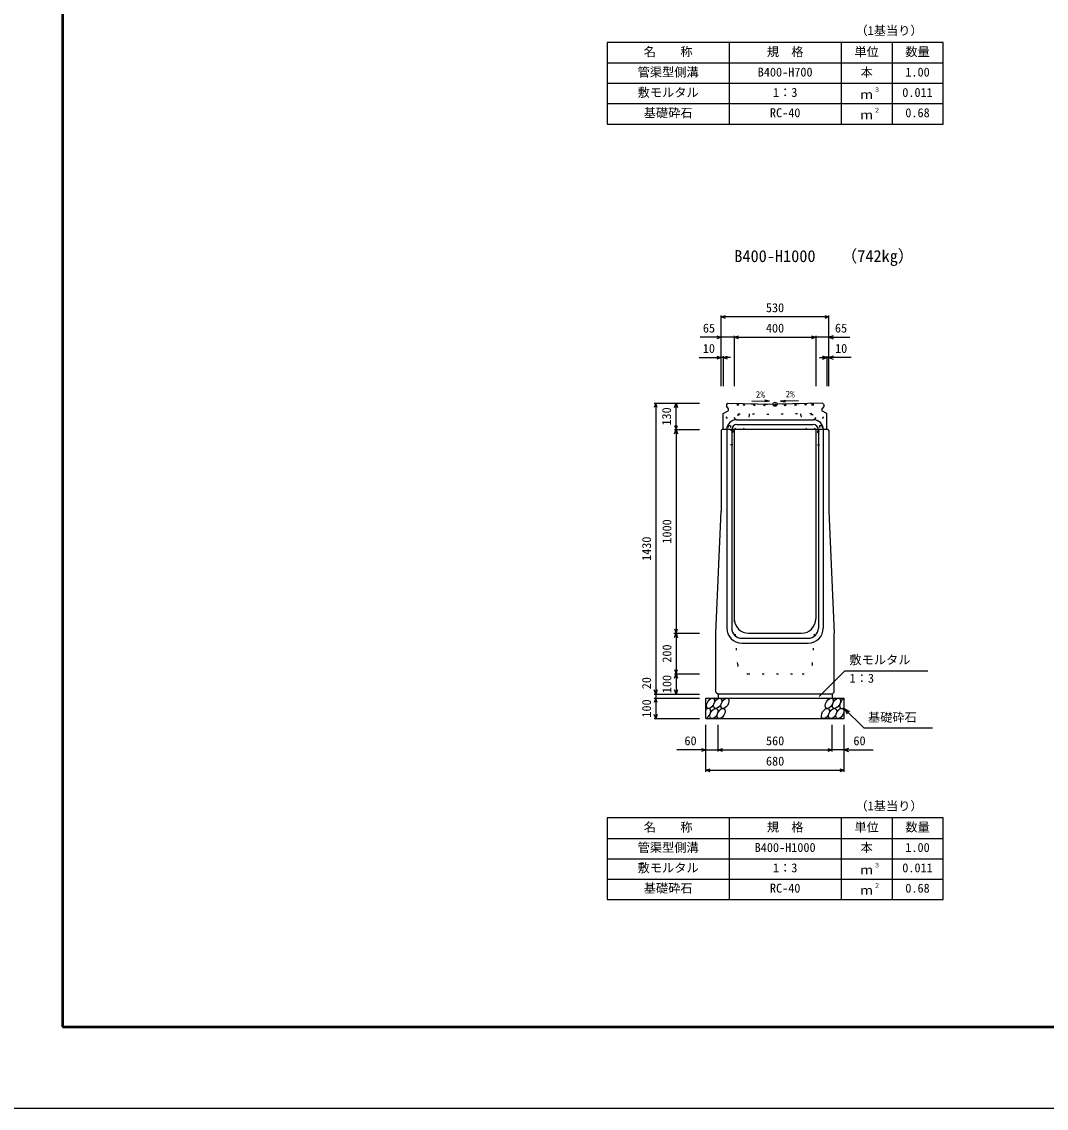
# Model space of a CAD drawing. Units: millimetres, scale not verified. Extents: x -12600 to 12600, y -5940 to 5940.
# Drawn here: x -4000 to 1032, y -5940 to -601 of the extents above; entities that cross this region are included whole.
import ezdxf
from ezdxf.enums import TextEntityAlignment as Align

# ---------------------------------------------------------------- set-up
doc = ezdxf.new("R2010")
doc.units = ezdxf.units.MM
doc.header["$LTSCALE"] = 40
doc.header["$PDMODE"] = 32
doc.header["$PDSIZE"] = 20
doc.linetypes.add('DOTTED', pattern=[1.75, 0.25, -1.5])
for name, color, linetype, lineweight in [('0-0_DIM', 7, 'Continuous', 25), ('0-1_Defpoints', 5, 'Continuous', 25), ('0-2_HATCH', 6, 'Continuous', 25), ('0-3_HYO', 3, 'Continuous', 25), ('0-4_HYO2', 4, 'Continuous', 25), ('0-5_OUTLINE', 3, 'Continuous', 25), ('0-6_OUTLINE2', 4, 'DOTTED', 25), ('0-7_TXT', 7, 'Continuous', 25), ('0-8_WAKU', 3, 'Continuous', 25)]:
    doc.layers.add(name, color=color, linetype=linetype, lineweight=lineweight)
doc.styles.add('ＭＳ ゴシック', font='')
doc.styles.get('ＭＳ ゴシック').set_extended_font_data('MS Gothic')

msp = doc.modelspace()

# ---------------------------------------------------------------- linework, layer by layer
at = {"layer": '0-0_DIM'}
for p, q in [((-565, -2391.54), (-565, -2044.04)), ((-35, -2051.54), (-565, -2051.54)), ((-35, -2391.54), (-35, -2044.04)), ((-565, -2151.54), (-666.98, -2151.54)), ((-500, -2151.54), (-565, -2151.54)), ((-500, -2144.04), (-500, -2391.54)), ((-500, -2151.54), (-100, -2151.54)), ((-100, -2144.04), (-100, -2391.54)), ((-35, -2151.54), (-100, -2151.54)), ((-35, -2151.54), (66.98, -2151.54)), ((-673.38, -2251.54), (-565, -2251.54)), ((-555, -2251.54), (-565, -2251.54)), ((-555, -2244.04), (-555, -2391.54)), ((-518.7, -2251.54), (-555, -2251.54)), ((-81.3, -2251.54), (-45, -2251.54)), ((-45, -2244.04), (-45, -2391.54)), ((-45, -2251.54), (-35, -2251.54)), ((73.38, -2251.54), (-35, -2251.54)), ((-893.5, -2475.54), (-671, -2475.54)), ((-886, -2475.54), (-886, -3905.54)), ((-786, -2605.54), (-786, -2475.54)), ((-793.5, -2605.54), (-671, -2605.54)), ((-796.75, -3605.54), (-674.25, -3605.54)), ((-793.5, -3605.54), (-671, -3605.54)), ((-82.89, -3916.35), (43.34, -3790.11)), ((43.34, -3790.11), (451.24, -3790.11)), ((-793.5, -3805.54), (-671, -3805.54)), ((-786, -3805.54), (-786, -3905.54)), ((-893.5, -3905.54), (-671, -3905.54)), ((-893.5, -3925.54), (-671, -3925.54)), ((-886, -3905.54), (-886, -3925.54)), ((-886, -3925.54), (-886, -4025.54)), ((40, -3975.54), (135.76, -4071.29)), ((40, -3975.54), (65.98, -3990.54)), ((40, -3975.54), (55, -4001.52)), ((-893.5, -4025.54), (-671, -4025.54)), ((-640, -4286.9), (-640, -4055.54)), ((-580, -4186.9), (-580, -4055.54)), ((-20, -4186.9), (-20, -4055.54)), ((40, -4286.9), (40, -4055.54)), ((135.76, -4071.29), (473.31, -4071.29)), ((-640, -4179.4), (-781.79, -4179.4)), ((-640, -4179.4), (-580, -4179.4)), ((-580, -4179.4), (-20, -4179.4)), ((40, -4179.4), (-20, -4179.4)), ((40, -4179.4), (181.79, -4179.4)), ((-640, -4279.4), (40, -4279.4))]:
    msp.add_line(p, q, dxfattribs=at)
for points in [[(-543.86, -2059.23), (-565, -2051.54), (-543.86, -2043.84)], [(-56.14, -2043.84), (-35, -2051.54), (-56.14, -2059.23)], [(-586.14, -2143.84), (-565, -2151.54), (-586.14, -2159.23)], [(-478.86, -2159.23), (-500, -2151.54), (-478.86, -2143.84)], [(-121.14, -2143.84), (-100, -2151.54), (-121.14, -2159.23)], [(-13.86, -2143.84), (-35, -2151.54), (-13.86, -2159.23)], [(-586.14, -2243.84), (-565, -2251.54), (-586.14, -2259.23)], [(-533.86, -2259.23), (-555, -2251.54), (-533.86, -2243.84)], [(-66.14, -2259.23), (-45, -2251.54), (-66.14, -2243.84)], [(-13.86, -2243.84), (-35, -2251.54), (-13.86, -2259.23)], [(-878.3, -2496.68), (-886, -2475.54), (-893.7, -2496.68)], [(-793.7, -2496.68), (-786, -2475.54), (-778.3, -2496.68)], [(-793.7, -2584.39), (-786, -2605.54), (-778.3, -2584.39)], [(-793.7, -2626.68), (-786, -2605.54), (-778.3, -2626.68)], [(-786, -2605.54), (-786, -3605.54), (-786, -3805.54)], [(-793.7, -3584.39), (-786, -3605.54), (-778.3, -3584.39)], [(-793.7, -3626.68), (-786, -3605.54), (-778.3, -3626.68)], [(-793.7, -3784.39), (-786, -3805.54), (-778.3, -3784.39)], [(-793.7, -3826.68), (-786, -3805.54), (-778.3, -3826.68)], [(-878.3, -3884.39), (-886, -3905.54), (-893.7, -3884.39)], [(-778.3, -3884.39), (-786, -3905.54), (-793.7, -3884.39)], [(-878.3, -3946.68), (-886, -3925.54), (-893.7, -3946.68)], [(-878.3, -4004.39), (-886, -4025.54), (-893.7, -4004.39)], [(-661.14, -4171.71), (-640, -4179.4), (-661.14, -4187.1)], [(-558.86, -4187.1), (-580, -4179.4), (-558.86, -4171.71)], [(-41.14, -4171.71), (-20, -4179.4), (-41.14, -4187.1)], [(61.14, -4171.71), (40, -4179.4), (61.14, -4187.1)], [(-618.86, -4287.1), (-640, -4279.4), (-618.86, -4271.71)], [(18.86, -4271.71), (40, -4279.4), (18.86, -4287.1)]]:
    msp.add_lwpolyline(points, dxfattribs=at)
at = {"layer": '0-1_Defpoints'}
msp.add_lwpolyline([(-4200, -5940), (12600, -5940), (12600, 5940), (-4200, 5940)], close=True, dxfattribs=at)
at = {"layer": '0-2_HATCH', "linetype": 'DOTTED'}
for p, q in [((-486.5, -2476.88), (-486.5, -2532.89)), ((-486.5, -2476.88), (-300, -2480.54)), ((-480.5, -2477), (-480.5, -2527.01)), ((-452.1, -2486.04), (-447.77, -2481.88)), ((-447.77, -2481.88), (-451.93, -2477.56)), ((-356.28, -2483.68), (-352.12, -2488)), ((-352.12, -2488), (-347.79, -2483.84)), ((-304.24, -2484.78), (-300, -2480.54)), ((-300, -2489.02), (-304.24, -2484.78)), ((-113.5, -2476.64), (-300, -2480.54)), ((-300, -2480.54), (-295.76, -2484.78)), ((-295.76, -2484.78), (-300, -2489.02)), ((-249.84, -2487.97), (-254.17, -2483.82)), ((-245.68, -2483.65), (-249.84, -2487.97)), ((-154.19, -2481.73), (-150.03, -2477.4)), ((-149.86, -2485.88), (-154.19, -2481.73)), ((-119.5, -2476.76), (-119.5, -2526.77)), ((-113.5, -2476.64), (-113.5, -2532.65)), ((-486.5, -2532.89), (-426.5, -2534.07)), ((-480.5, -2527.01), (-300.98, -2530.53)), ((-426.5, -2528.07), (-426.5, -2534.07)), ((-119.5, -2526.77), (-298.95, -2530.53)), ((-173.5, -2533.9), (-173.5, -2527.9)), ((-113.5, -2532.65), (-173.5, -2533.9))]:
    msp.add_line(p, q, dxfattribs=at)
for points in [[(-451.93, -2477.56), (-456.26, -2481.71), (-452.1, -2486.04)], [(-347.79, -2483.84), (-351.95, -2479.52), (-356.28, -2483.68)], [(-254.17, -2483.82), (-250.01, -2479.49), (-245.68, -2483.65)], [(-150.03, -2477.4), (-145.71, -2481.56), (-149.86, -2485.88)]]:
    msp.add_lwpolyline(points, dxfattribs=at)
for points in [[(-397.78, -2482.86), (-401.94, -2478.54), (-406.27, -2482.7), (-402.11, -2487.02)], [(-204.18, -2482.77), (-200.02, -2478.45), (-195.7, -2482.6), (-199.85, -2486.93)]]:
    msp.add_lwpolyline(points, close=True, dxfattribs=at)
at = {"layer": '0-2_HATCH'}
for centre in [(-617.11, -3950.54), (-581.63, -3950.54), (-546.16, -3950.54), (-33.95, -3950.54), (1.52, -3950.54), (-600.23, -4000.54), (-564.75, -4000.54), (-52.55, -4000.54), (-17.07, -4000.54), (18.41, -4000.54)]:
    msp.add_ellipse(centre, major_axis=(14.54, 23.54), ratio=0.5792, dxfattribs=at)
for centre, start_param, end_param in [((37, -3950.54), 0.6666252, 4.1103269), ((-635.7, -4000.54), 3.7419964, 7.318141)]:
    msp.add_ellipse(centre, major_axis=(14.54, 23.54), ratio=0.5792, start_param=start_param, end_param=end_param, dxfattribs=at)
msp.add_point((-300.01, -2480.54), dxfattribs=at)
at = {"layer": '0-3_HYO'}
for p, q in [((-525, -703.64), (-525, -1103.64)), ((25, -703.64), (25, -1103.64)), ((275, -703.64), (275, -1103.64)), ((-1125, -803.64), (525, -803.64)), ((-525, -4513.64), (-525, -4913.64)), ((25, -4513.64), (25, -4913.64)), ((275, -4513.64), (275, -4913.64)), ((-1125, -4613.64), (525, -4613.64))]:
    msp.add_line(p, q, dxfattribs=at)
for points in [[(-1125, -1103.64), (525, -1103.64), (525, -703.64), (-1125, -703.64)], [(-1125, -4913.64), (525, -4913.64), (525, -4513.64), (-1125, -4513.64)]]:
    msp.add_lwpolyline(points, close=True, dxfattribs=at)
at = {"layer": '0-4_HYO2'}
for p, q in [((-1125, -903.64), (525, -903.64)), ((-1125, -1003.64), (525, -1003.64)), ((-1125, -4713.64), (525, -4713.64)), ((-1125, -4813.64), (525, -4813.64))]:
    msp.add_line(p, q, dxfattribs=at)
at = {"layer": '0-5_OUTLINE'}
for p, q in [((-533.31, -2475.96), (-539, -2481.54)), ((-539, -2481.54), (-539, -2492.54)), ((-539, -2492.54), (-530, -2502.54)), ((-533.31, -2475.96), (-312, -2480.3)), ((-530, -2502.54), (-530, -2512.54)), ((-309, -2483.54), (-312, -2480.3)), ((-309, -2483.54), (-291, -2483.54)), ((-291, -2483.54), (-288, -2480.29)), ((-67, -2475.66), (-288, -2480.29)), ((-61, -2492.54), (-70, -2502.54)), ((-70, -2502.54), (-70, -2512.54)), ((-67, -2475.66), (-61, -2481.54)), ((-61, -2481.54), (-61, -2492.54)), ((-555, -2525.54), (-530, -2512.54)), ((-555, -2599.54), (-555, -2525.54)), ((-45, -2525.54), (-70, -2512.54)), ((-45, -2599.54), (-45, -2525.54)), ((-565, -2611.54), (-559, -2605.54)), ((-565, -2611.54), (-565, -3005.54)), ((-41, -2605.54), (-559, -2605.54)), ((-555, -2599.54), (-549, -2605.54)), ((-500, -2605.54), (-500, -3535.54)), ((-100, -2605.54), (-100, -3535.54)), ((-51, -2605.54), (-45, -2599.54)), ((-41, -2605.54), (-35, -2611.54)), ((-35, -2611.54), (-35, -3005.54)), ((-590, -3605.54), (-565, -3005.54)), ((-35, -3005.54), (-10, -3605.54)), ((-590, -3895.54), (-590, -3605.54)), ((-430, -3605.54), (-170, -3605.54)), ((-10, -3895.54), (-10, -3605.54)), ((-590, -3895.54), (-580, -3905.54)), ((-20, -3905.54), (-10, -3895.54)), ((-640, -3925.54), (40, -3925.54)), ((-640, -4025.54), (-640, -3925.54)), ((-20, -3905.54), (-580, -3905.54)), ((-580, -3905.54), (-580, -3925.54)), ((-20, -3905.54), (-20, -3925.54)), ((40, -4025.54), (40, -3925.54)), ((-640, -4025.54), (40, -4025.54))]:
    msp.add_line(p, q, dxfattribs=at)
for centre, start, end in [((-430, -3535.54), 180, 270), ((-170, -3535.54), 270, 0)]:
    msp.add_arc(centre, 70, start, end, dxfattribs=at)
at = {"layer": '0-6_OUTLINE2'}
for p, q in [((-490.79, -2605.54), (-553.4, -2524.71)), ((-447.82, -2605.54), (-531.41, -2513.27)), ((-426.5, -2533.9), (-441.5, -2605.54)), ((-173.5, -2533.9), (-158.5, -2605.54)), ((-152.18, -2605.54), (-68.59, -2513.27)), ((-109.21, -2605.54), (-46.6, -2524.71)), ((-508, -2610.04), (-563.5, -2610.04)), ((-531, -2585.04), (-519, -2585.04)), ((-531, -2585.04), (-531, -2610.04)), ((-519, -2585.04), (-519, -2610.04)), ((-508, -2610.04), (-508, -2680.04)), ((-92, -2610.54), (-92, -2680.54)), ((-92, -2610.54), (-36, -2610.54)), ((-81, -2585.54), (-69, -2585.54)), ((-81, -2585.54), (-81, -2610.54)), ((-69, -2585.54), (-69, -2610.54)), ((-508, -2680.04), (-565, -2680.04)), ((-92, -2680.54), (-35, -2680.54)), ((-483.43, -3759.23), (-500, -3535.54)), ((-116.57, -3759.23), (-100, -3535.54)), ((-433.57, -3805.54), (-166.43, -3805.54))]:
    msp.add_line(p, q, dxfattribs=at)
at = {"layer": '0-6_OUTLINE2', "linetype": 'Continuous'}
for p, q in [((-488, -2556.54), (-112, -2556.54)), ((-537, -2605.54), (-537, -3580.54)), ((-513, -2605.54), (-513, -3580.54)), ((-488, -2580.54), (-112, -2580.54)), ((-87, -2605.54), (-87, -3580.54)), ((-63, -2605.54), (-63, -3580.54)), ((-463, -3630.54), (-137, -3630.54)), ((-463, -3654.54), (-137, -3654.54))]:
    msp.add_line(p, q, dxfattribs=at)
for centre, radius, start, end in [((-488, -2605.54), 49, 90, 180), ((-112, -2605.54), 49, 0, 90), ((-488, -2605.54), 25, 90, 180), ((-112, -2605.54), 25, 0, 90), ((-463, -3580.54), 74, 180, 270), ((-463, -3580.54), 50, 180, 270), ((-137, -3580.54), 50, 270, 0), ((-137, -3580.54), 74, 270, 0)]:
    msp.add_arc(centre, radius, start, end, dxfattribs=at)
at = {"layer": '0-6_OUTLINE2'}
for centre, start, end in [((-433.57, -3755.54), 184.23639, 270), ((-166.43, -3755.54), 270, 355.76361)]:
    msp.add_arc(centre, 50, start, end, dxfattribs=at)
at = {"layer": '0-7_TXT'}
for p, q in [((-414.63, -2464.11), (-327.22, -2464.96)), ((-327.22, -2464.96), (-350.89, -2468.9)), ((-327.22, -2464.96), (-350.81, -2460.56)), ((-272.73, -2464.79), (-249.05, -2468.73))]:
    msp.add_line(p, q, dxfattribs=at)
msp.add_lwpolyline([(-184.85, -2463.93), (-272.73, -2464.79), (-249.14, -2460.39)], dxfattribs=at)
at = {"layer": '0-8_WAKU', "lineweight": 50}
msp.add_lwpolyline([(-3800, -5540), (12200, -5540), (12200, 5540), (-3800, 5540)], close=True, dxfattribs=at)

# ---------------------------------------------------------------- texts
at = {"layer": '0-0_DIM', "style": 'ＭＳ ゴシック'}
for s, p in [('530', (-345, -2041.54)), ('65', (-654.32, -2141.54)), ('400', (-345, -2141.54)), ('65', (-5.68, -2141.54)), ('10', (-654.84, -2241.54)), ('10', (-5.16, -2241.54)), ('敷モルタル', (65.38, -3771.38)), ('1：3', (66.38, -3862.07)), ('基礎砕石', (156.32, -4054.12)), ('60', (-745, -4169.4)), ('560', (-344.47, -4169.4)), ('60', (85, -4169.4)), ('680', (-344.47, -4269.4))]:
    msp.add_text(s, height=43.99, dxfattribs=at).set_placement(p, align=Align.BOTTOM_LEFT)
for s, p in [('130', (-797.84, -2585.54)), ('1000', (-796, -3165.54)), ('1430', (-896, -3250.54)), ('200', (-796, -3750.54)), ('20', (-896, -3881.22)), ('100', (-796, -3900.54)), ('100', (-896, -4020.54))]:
    msp.add_text(s, height=43.99, rotation=90, dxfattribs=at).set_placement(p, align=Align.BOTTOM_LEFT)
at = {"layer": '0-7_TXT', "style": 'ＭＳ ゴシック'}
for s, height, p in [('（1基当り）', 43.99, (95, -679.64)), ('名\u3000\u3000称', 43.99, (-945, -783.64)), ('規\u3000格', 43.99, (-340, -783.64)), ('単位', 43.99, (90, -783.64)), ('数量', 43.99, (340, -783.64)), ('管渠型側溝', 43.99, (-975, -883.64)), ('B400-H700', 43.99, (-385, -883.64)), ('本', 43.99, (120, -883.64)), ('1.00', 43.99, (340, -883.64)), ('敷モルタル', 43.99, (-975, -983.64)), ('1：3', 43.99, (-310, -983.64)), ('ｍ', 43.99, (120, -993.64)), ('３', 21.99, (185.54, -953.27)), ('0.011', 43.99, (325, -983.64)), ('基礎砕石', 43.99, (-945, -1083.64)), ('RC-40', 43.99, (-325, -1083.64)), ('ｍ', 43.99, (120, -1093.64)), ('２', 21.99, (185.54, -1053.27)), ('0.68', 43.99, (340, -1083.64)), ('B400-H1000', 58.65, (-500, -1799.56)), ('（742kg）', 58.65, (23.7, -1799.56)), ('2%', 32.99, (-394.79, -2459.01)), ('2%', 32.99, (-247.95, -2457.15)), ('（1基当り）', 43.99, (95, -4489.64)), ('名\u3000\u3000称', 43.99, (-945, -4593.64)), ('規\u3000格', 43.99, (-340, -4593.64)), ('単位', 43.99, (90, -4593.64)), ('数量', 43.99, (340, -4593.64)), ('管渠型側溝', 43.99, (-975, -4693.64)), ('B400-H1000', 43.99, (-400, -4693.64)), ('本', 43.99, (120, -4693.64)), ('1.00', 43.99, (340, -4693.64)), ('敷モルタル', 43.99, (-975, -4793.64)), ('1：3', 43.99, (-310, -4793.64)), ('３', 21.99, (185.54, -4763.27)), ('0.011', 43.99, (325, -4793.64)), ('ｍ', 43.99, (120, -4803.64)), ('基礎砕石', 43.99, (-945, -4893.64)), ('RC-40', 43.99, (-325, -4893.64)), ('ｍ', 43.99, (120, -4903.64)), ('２', 21.99, (185.54, -4863.27)), ('0.68', 43.99, (340, -4893.64))]:
    msp.add_text(s, height=height, dxfattribs=at).set_placement(p, align=Align.BOTTOM_LEFT)

doc.saveas('drawing.dxf')
